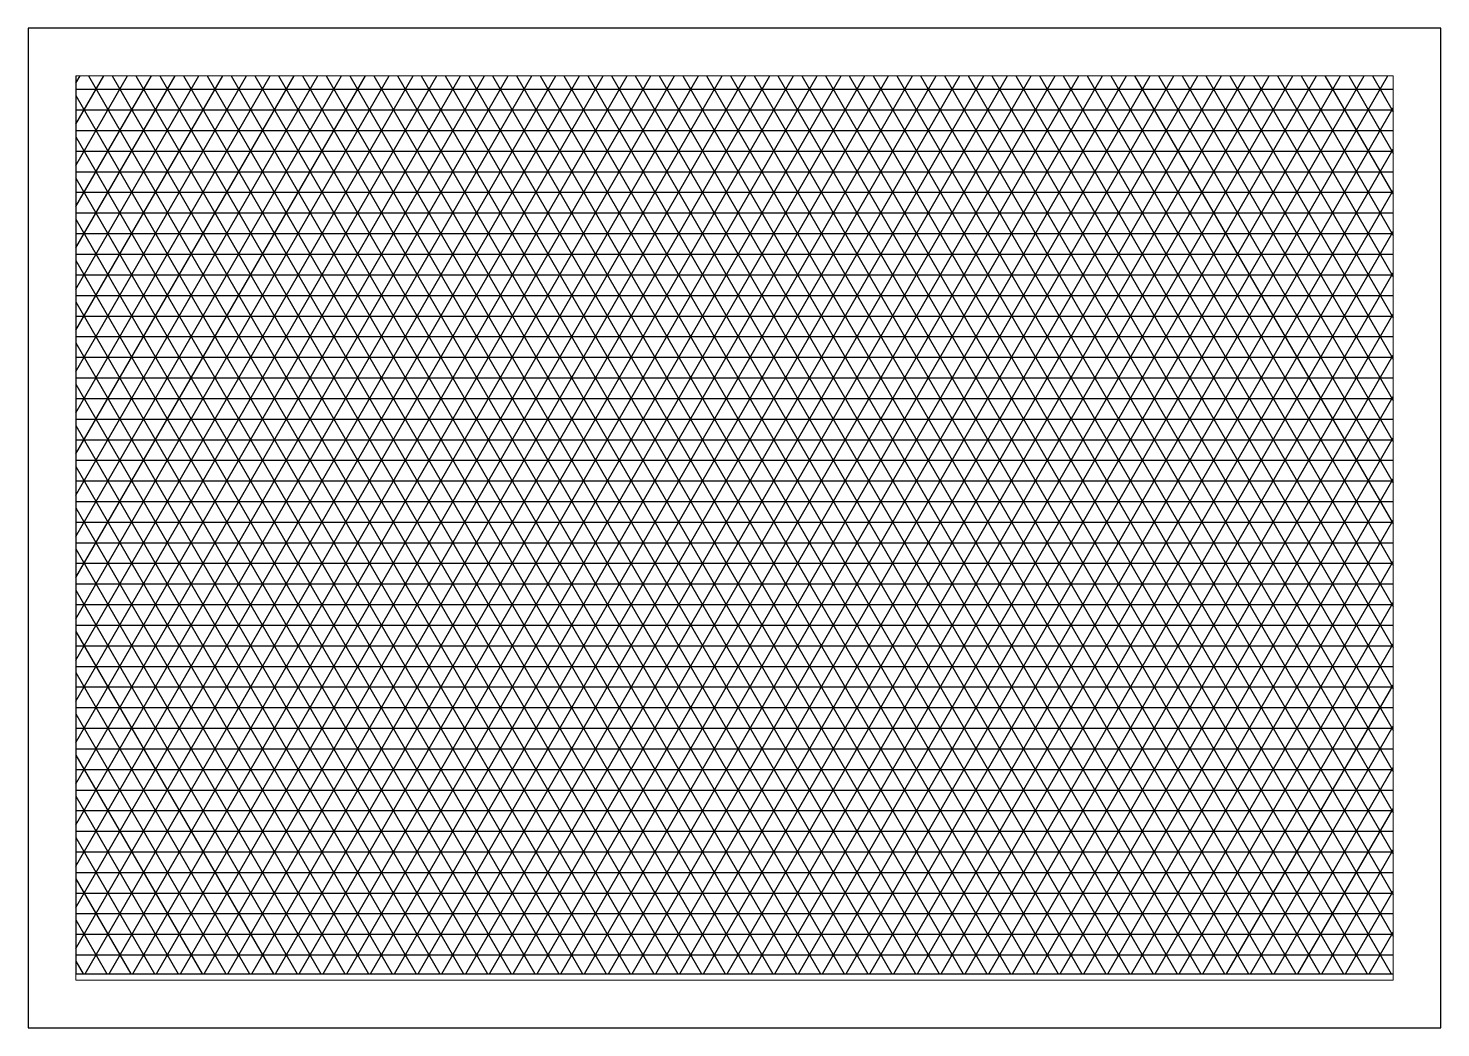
# Paper-space layout 'Isométrico Paisagem' of a CAD drawing. Header units: millimetres. Extents: x 0 to 297, y 0 to 210.
# The model-space entities are those that its viewports show. They can reach past a viewport. Long polylines and large blocks are cut down to what shows.
import ezdxf

# ---------------------------------------------------------------- set-up
doc = ezdxf.new("R2010")
doc.units = ezdxf.units.MM

msp = doc.modelspace()

# ---------------------------------------------------------------- linework, layer by layer
at = {"color": 9}
for p, q in [((825.57, 200), (548.57, 200)), ((548.57, 200), (548.57, 10)), ((548.57, 15.28), (655.22, 200)), ((548.57, 23.94), (650.22, 200)), ((548.57, 32.6), (645.22, 200)), ((548.57, 41.26), (640.22, 200)), ((548.57, 49.92), (635.22, 200)), ((548.57, 58.59), (630.22, 200)), ((548.57, 67.25), (625.22, 200)), ((548.57, 75.91), (620.22, 200)), ((548.57, 84.57), (615.22, 200)), ((548.57, 93.23), (610.22, 200)), ((548.57, 101.89), (605.22, 200)), ((548.57, 110.55), (600.22, 200)), ((548.57, 119.21), (595.22, 200)), ((548.57, 127.87), (590.22, 200)), ((548.57, 136.53), (585.22, 200)), ((548.57, 145.19), (580.22, 200)), ((548.57, 153.85), (575.22, 200)), ((548.57, 162.51), (570.22, 200)), ((548.57, 171.17), (565.22, 200)), ((548.57, 179.83), (560.22, 200)), ((548.57, 188.49), (555.22, 200)), ((548.57, 197.15), (550.22, 200)), ((550.4, 200), (660.09, 10)), ((550.52, 10), (660.22, 200)), ((555.4, 200), (665.09, 10)), ((555.52, 10), (665.22, 200)), ((560.4, 200), (670.09, 10)), ((560.52, 10), (670.22, 200)), ((565.4, 200), (675.09, 10)), ((565.52, 10), (675.22, 200)), ((570.4, 200), (680.09, 10)), ((570.52, 10), (680.22, 200)), ((575.4, 200), (685.09, 10)), ((575.52, 10), (685.22, 200)), ((580.4, 200), (690.09, 10)), ((580.52, 10), (690.22, 200)), ((585.4, 200), (695.09, 10)), ((585.52, 10), (695.22, 200)), ((590.4, 200), (700.09, 10)), ((590.52, 10), (700.22, 200)), ((595.4, 200), (705.09, 10)), ((595.52, 10), (705.22, 200)), ((600.4, 200), (710.09, 10)), ((600.52, 10), (710.22, 200)), ((605.4, 200), (715.09, 10)), ((605.52, 10), (715.22, 200)), ((610.4, 200), (720.09, 10)), ((610.52, 10), (720.22, 200)), ((615.4, 200), (725.09, 10)), ((615.52, 10), (725.22, 200)), ((620.4, 200), (730.09, 10)), ((620.52, 10), (730.22, 200)), ((625.4, 200), (735.09, 10)), ((625.52, 10), (735.22, 200)), ((630.4, 200), (740.09, 10)), ((630.52, 10), (740.22, 200)), ((635.4, 200), (745.09, 10)), ((635.52, 10), (745.22, 200)), ((640.4, 200), (750.09, 10)), ((640.52, 10), (750.22, 200)), ((645.4, 200), (755.09, 10)), ((645.52, 10), (755.22, 200)), ((650.4, 200), (760.09, 10)), ((650.52, 10), (760.22, 200)), ((655.4, 200), (765.09, 10)), ((655.52, 10), (765.22, 200)), ((660.4, 200), (770.09, 10)), ((660.52, 10), (770.22, 200)), ((665.4, 200), (775.09, 10)), ((665.52, 10), (775.22, 200)), ((670.4, 200), (780.09, 10)), ((670.52, 10), (780.22, 200)), ((675.4, 200), (785.09, 10)), ((675.52, 10), (785.22, 200)), ((680.4, 200), (790.09, 10)), ((680.52, 10), (790.22, 200)), ((685.4, 200), (795.09, 10)), ((685.52, 10), (795.22, 200)), ((690.4, 200), (800.09, 10)), ((690.52, 10), (800.22, 200)), ((695.4, 200), (805.09, 10)), ((695.52, 10), (805.22, 200)), ((700.4, 200), (810.09, 10)), ((700.52, 10), (810.22, 200)), ((705.4, 200), (815.09, 10)), ((705.52, 10), (815.22, 200)), ((710.4, 200), (820.09, 10)), ((710.52, 10), (820.22, 200)), ((715.4, 200), (825.09, 10)), ((715.52, 10), (825.22, 200)), ((720.4, 200), (825.57, 17.83)), ((725.4, 200), (825.57, 26.49)), ((730.4, 200), (825.57, 35.15)), ((735.4, 200), (825.57, 43.81)), ((740.4, 200), (825.57, 52.47)), ((745.4, 200), (825.57, 61.14)), ((750.4, 200), (825.57, 69.8)), ((755.4, 200), (825.57, 78.46)), ((760.4, 200), (825.57, 87.12)), ((765.4, 200), (825.57, 95.78)), ((770.4, 200), (825.57, 104.44)), ((775.4, 200), (825.57, 113.1)), ((780.4, 200), (825.57, 121.76)), ((785.4, 200), (825.57, 130.42)), ((790.4, 200), (825.57, 139.08)), ((795.4, 200), (825.57, 147.74)), ((800.4, 200), (825.57, 156.4)), ((805.4, 200), (825.57, 165.06)), ((810.4, 200), (825.57, 173.72)), ((815.4, 200), (825.57, 182.38)), ((820.4, 200), (825.57, 191.04)), ((825.4, 200), (825.57, 199.7)), ((825.57, 10), (825.57, 200)), ((548.57, 195.83), (825.57, 195.83)), ((548.57, 194.5), (655.09, 10)), ((548.57, 191.5), (825.57, 191.5)), ((720.52, 10), (825.57, 191.95)), ((548.57, 187.17), (825.57, 187.17)), ((548.57, 185.84), (650.09, 10)), ((548.57, 182.84), (825.57, 182.84)), ((725.52, 10), (825.57, 183.29)), ((548.57, 178.51), (825.57, 178.51)), ((548.57, 177.18), (645.09, 10)), ((548.57, 174.18), (825.57, 174.18)), ((730.52, 10), (825.57, 174.63)), ((548.57, 169.85), (825.57, 169.85)), ((548.57, 168.52), (640.09, 10)), ((548.57, 165.52), (825.57, 165.52)), ((735.52, 10), (825.57, 165.97)), ((548.57, 161.19), (825.57, 161.19)), ((548.57, 159.86), (635.09, 10)), ((548.57, 156.85), (825.57, 156.85)), ((740.52, 10), (825.57, 157.31)), ((548.57, 152.52), (825.57, 152.52)), ((548.57, 151.2), (630.09, 10)), ((745.52, 10), (825.57, 148.65)), ((548.57, 148.19), (825.57, 148.19)), ((548.57, 143.86), (825.57, 143.86)), ((548.57, 142.54), (625.09, 10)), ((750.52, 10), (825.57, 139.99)), ((548.57, 139.53), (825.57, 139.53)), ((548.57, 135.2), (825.57, 135.2)), ((548.57, 133.88), (620.09, 10)), ((548.57, 130.87), (825.57, 130.87)), ((755.52, 10), (825.57, 131.33)), ((548.57, 126.54), (825.57, 126.54)), ((548.57, 125.22), (615.09, 10)), ((548.57, 122.21), (825.57, 122.21)), ((760.52, 10), (825.57, 122.67)), ((548.57, 117.88), (825.57, 117.88)), ((548.57, 116.56), (610.09, 10)), ((548.57, 113.55), (825.57, 113.55)), ((765.52, 10), (825.57, 114.01)), ((548.57, 109.22), (825.57, 109.22)), ((548.57, 107.9), (605.09, 10)), ((548.57, 104.89), (825.57, 104.89)), ((770.52, 10), (825.57, 105.35)), ((548.57, 100.56), (825.57, 100.56)), ((548.57, 99.24), (600.09, 10)), ((548.57, 96.23), (825.57, 96.23)), ((775.52, 10), (825.57, 96.69)), ((548.57, 91.9), (825.57, 91.9)), ((548.57, 90.58), (595.09, 10)), ((548.57, 87.57), (825.57, 87.57)), ((780.52, 10), (825.57, 88.03)), ((548.57, 83.24), (825.57, 83.24)), ((548.57, 81.92), (590.09, 10)), ((548.57, 78.91), (825.57, 78.91)), ((785.52, 10), (825.57, 79.37)), ((548.57, 74.58), (825.57, 74.58)), ((548.57, 73.26), (585.09, 10)), ((548.57, 70.25), (825.57, 70.25)), ((790.52, 10), (825.57, 70.71)), ((548.57, 65.92), (825.57, 65.92)), ((548.57, 64.6), (580.09, 10)), ((548.57, 61.59), (825.57, 61.59)), ((795.52, 10), (825.57, 62.05)), ((548.57, 57.26), (825.57, 57.26)), ((548.57, 55.94), (575.09, 10)), ((548.57, 52.93), (825.57, 52.93)), ((800.52, 10), (825.57, 53.39)), ((548.57, 48.6), (825.57, 48.6)), ((548.57, 47.28), (570.09, 10)), ((805.52, 10), (825.57, 44.73)), ((548.57, 44.27), (825.57, 44.27)), ((548.57, 39.94), (825.57, 39.94)), ((548.57, 38.62), (565.09, 10)), ((810.52, 10), (825.57, 36.07)), ((548.57, 35.61), (825.57, 35.61)), ((548.57, 31.28), (825.57, 31.28)), ((548.57, 29.96), (560.09, 10)), ((548.57, 26.95), (825.57, 26.95)), ((815.52, 10), (825.57, 27.41)), ((548.57, 22.62), (825.57, 22.62)), ((548.57, 21.3), (555.09, 10)), ((548.57, 18.29), (825.57, 18.29)), ((820.52, 10), (825.57, 18.75)), ((548.57, 13.96), (825.57, 13.96)), ((548.57, 12.64), (550.09, 10)), ((548.57, 10), (825.57, 10)), ((825.52, 10), (825.57, 10.09))]:
    msp.add_line(p, q, dxfattribs=at)

psp = doc.layouts.new('Isométrico Paisagem')

# ---------------------------------------------------------------- linework, layer by layer
for p, q in [((297, 210), (0, 210)), ((0, 210), (0, 0)), ((297, 0), (297, 210)), ((0, 0), (297, 0))]:
    psp.add_line(p, q)

# ---------------------------------------------------------------- viewports
at = {"layer": '0'}
psp.add_viewport(center=(148.5, 105), size=(277, 190), view_center_point=(687.04, 103.65), view_height=190, dxfattribs=at)

doc.saveas('drawing.dxf')
